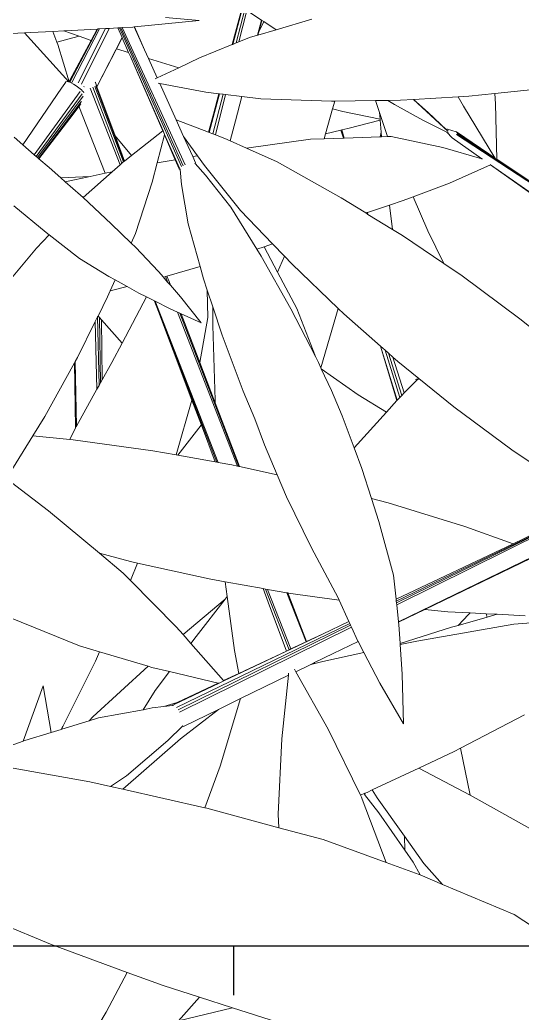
# Model space of a CAD drawing. Header units: millimetres. Extents: x 18 to 174501, y 22 to 24571.
# Drawn here: x 18390.8 to 18471.4, y 22172.2 to 22331.5 of the extents above; entities that cross this region are included whole.
import ezdxf

# ---------------------------------------------------------------- set-up
doc = ezdxf.new("R2010")
doc.units = ezdxf.units.MM
doc.header["$MEASUREMENT"] = 0
doc.layers.add('Edges', color=7, linetype='Continuous', lineweight=18)
doc.layers.add('tampak', color=7, linetype='Continuous')

# ---------------------------------------------------------------- blocks, each defined once
blk = doc.blocks.new('OUTDOOR')
at = {"layer": 'tampak', "transparency": 33554687}
h = blk.add_hatch(dxfattribs=at)
h.set_pattern_fill('CROSS', scale=400)
h.paths.add_polyline_path([(1833117.56, 62258.33), (1829017.56, 62258.33), (1829017.56, 55399.79), (1833117.56, 55399.79)])
blk.add_lwpolyline([(1829016.1, 62258.33), (1833117.56, 62258.33)])
blk = doc.blocks.new('BAMBOOPLAN')
at = {"layer": 'Edges'}
for p, q in [((4.8715, 2.2415), (4.8945, 2.3264)), ((4.8728, 2.2421), (4.8951, 2.326)), ((4.7957, 2.2969), (4.7189, 2.3034)), ((4.9009, 2.3223), (4.8811, 2.2454)), ((4.905, 2.3196), (4.8868, 2.2478)), ((4.905, 2.3196), (4.9388, 2.2976)), ((4.5621, 2.2773), (4.4877, 2.2733)), ((4.4995, 2.1552), (4.5637, 2.2774)), ((4.5039, 2.1545), (4.5676, 2.2776)), ((4.581, 2.2783), (4.5183, 2.1537)), ((4.5893, 2.2788), (4.5259, 2.151)), ((4.5482, 2.2512), (4.5621, 2.2773)), ((4.5637, 2.2774), (4.5621, 2.2773)), ((4.5657, 2.2775), (4.5637, 2.2774)), ((4.5676, 2.2776), (4.5657, 2.2775)), ((4.581, 2.2783), (4.5676, 2.2776)), ((4.5893, 2.2788), (4.581, 2.2783)), ((4.6093, 2.2799), (4.5893, 2.2788)), ((4.613, 2.2801), (4.6093, 2.2799)), ((4.6192, 2.2575), (4.6093, 2.2799)), ((4.616, 2.2803), (4.613, 2.2801)), ((4.613, 2.2801), (4.7557, 1.9618)), ((4.6198, 2.2805), (4.616, 2.2803)), ((4.616, 2.2803), (4.7595, 1.964)), ((4.6438, 2.2818), (4.6198, 2.2805)), ((4.6198, 2.2805), (4.764, 1.9661)), ((4.6472, 2.2821), (4.6438, 2.2818)), ((4.6474, 2.2822), (4.6472, 2.2821)), ((4.6708, 2.2296), (4.6472, 2.2821)), ((4.7957, 2.2969), (4.6474, 2.2822)), ((4.6708, 2.2296), (4.6474, 2.2822)), ((4.9299, 2.2631), (4.9388, 2.2976)), ((4.9327, 2.2706), (4.9397, 2.2971)), ((4.9327, 2.2706), (4.9439, 2.2943)), ((4.9388, 2.2976), (4.9397, 2.2971)), ((4.9397, 2.2971), (4.9439, 2.2943)), ((4.9439, 2.2943), (4.9727, 2.2756)), ((5.0543, 2.2995), (4.9727, 2.2756)), ((4.3957, 2.2686), (4.3329, 2.2654)), ((4.4101, 2.2693), (4.3957, 2.2686)), ((4.4975, 2.1562), (4.3957, 2.2686)), ((4.4605, 2.2719), (4.4101, 2.2693)), ((4.4857, 2.2732), (4.4605, 2.2719)), ((4.4697, 2.2474), (4.4605, 2.2719)), ((4.5174, 2.2602), (4.4697, 2.2474)), ((4.4877, 2.2733), (4.4857, 2.2732)), ((4.4857, 2.2732), (4.5206, 2.2609)), ((4.5206, 2.2609), (4.5174, 2.2602)), ((4.5206, 2.2609), (4.5482, 2.2512)), ((4.5617, 2.1451), (4.6192, 2.2575)), ((4.6066, 2.2316), (4.6196, 2.2567)), ((4.6196, 2.2567), (4.6192, 2.2575)), ((4.6343, 2.2233), (4.6196, 2.2567)), ((4.9113, 2.2577), (4.8868, 2.2478)), ((4.9299, 2.2631), (4.9113, 2.2577)), ((4.9308, 2.2634), (4.9299, 2.2631)), ((4.9727, 2.2756), (4.9308, 2.2634)), ((4.9308, 2.2634), (4.9327, 2.2706)), ((4.4719, 2.2415), (4.4697, 2.2474)), ((4.4976, 2.1564), (4.4719, 2.2415)), ((4.4994, 2.1597), (4.5482, 2.2512)), ((4.5617, 2.1451), (4.6066, 2.2316)), ((4.6066, 2.2316), (4.6343, 2.2233)), ((4.8715, 2.2415), (4.7967, 2.2112)), ((4.8728, 2.2421), (4.8715, 2.2415)), ((4.8811, 2.2454), (4.8728, 2.2421)), ((4.8868, 2.2478), (4.8811, 2.2454)), ((4.6382, 2.2143), (4.6343, 2.2233)), ((4.7125, 2.0436), (4.6382, 2.2143)), ((4.7131, 2.0441), (4.6382, 2.2143)), ((4.6799, 2.2095), (4.6708, 2.2296)), ((4.6799, 2.2095), (4.7492, 2.1886)), ((4.6999, 2.1651), (4.6799, 2.2095)), ((4.7967, 2.2112), (4.7492, 2.1886)), ((4.7492, 2.1886), (4.6999, 2.1651)), ((4.6999, 2.1651), (4.6954, 2.1629)), ((4.4801, 2.1417), (4.3913, 2.0121)), ((4.4801, 2.1417), (4.3916, 2.0119)), ((4.4876, 2.1527), (4.4801, 2.1417)), ((4.4876, 2.1527), (4.4905, 2.1565)), ((4.4931, 2.157), (4.4905, 2.1565)), ((4.4971, 2.1561), (4.4931, 2.157)), ((4.4974, 2.156), (4.4971, 2.1561)), ((4.4974, 2.156), (4.4975, 2.1562)), ((4.4995, 2.1552), (4.4974, 2.156)), ((4.4975, 2.1562), (4.4976, 2.1564)), ((4.4976, 2.1564), (4.4994, 2.1597)), ((4.5022, 2.1541), (4.4995, 2.1552)), ((4.508, 2.151), (4.5022, 2.1541)), ((4.5141, 2.147), (4.508, 2.151)), ((4.5202, 2.1425), (4.5141, 2.147)), ((4.5258, 2.1376), (4.5202, 2.1425)), ((4.532, 2.1453), (4.5318, 2.1451)), ((4.532, 2.1454), (4.532, 2.1453)), ((4.6145, 1.9661), (4.5461, 2.1416)), ((4.6189, 1.9699), (4.5518, 2.1437)), ((4.6222, 1.9728), (4.5564, 2.1454)), ((4.5577, 2.1552), (4.558, 2.155)), ((4.5608, 2.1476), (4.558, 2.155)), ((4.5594, 2.1468), (4.6239, 1.9741)), ((4.5608, 2.1476), (4.5617, 2.1451)), ((4.5617, 2.1451), (4.6033, 2.0322)), ((4.7057, 2.1522), (4.7021, 2.1529)), ((4.7431, 2.0692), (4.7057, 2.1522)), ((4.8113, 2.1328), (4.7057, 2.1522)), ((4.418, 1.989), (4.5229, 2.1338)), ((4.4221, 1.9854), (4.5276, 2.129)), ((4.4255, 1.9825), (4.5302, 2.1234)), ((4.5284, 2.1349), (4.5258, 2.1376)), ((4.5305, 2.1329), (4.5284, 2.1349)), ((4.5317, 2.1313), (4.5305, 2.1329)), ((4.8411, 2.129), (4.8113, 2.1328)), ((4.8192, 2.0401), (4.8427, 2.1288)), ((4.8509, 2.1278), (4.8275, 2.0369)), ((4.8285, 2.0824), (4.8411, 2.129)), ((4.8564, 2.1271), (4.8331, 2.0348)), ((4.8427, 2.1288), (4.8411, 2.129)), ((4.8509, 2.1278), (4.8427, 2.1288)), ((4.8564, 2.1271), (4.8509, 2.1278)), ((4.8936, 2.1224), (4.8564, 2.1271)), ((4.8793, 2.0667), (4.8939, 2.1224)), ((4.8793, 2.0667), (4.8936, 2.1224)), ((4.8939, 2.1224), (4.8936, 2.1224)), ((4.9374, 2.1169), (4.8939, 2.1224)), ((5.3901, 2.1216), (5.2877, 2.1157)), ((5.4145, 2.123), (5.3901, 2.1216)), ((5.3901, 2.1216), (5.4019, 2.1002)), ((5.4737, 2.1292), (5.4145, 2.123)), ((5.5625, 2.1384), (5.4737, 2.1292)), ((5.4737, 2.1292), (5.4756, 2.1054)), ((4.4278, 1.9805), (4.5254, 2.1104)), ((4.5206, 2.1008), (4.4991, 2.0725)), ((4.5203, 2.1003), (4.4991, 2.0725)), ((4.5207, 2.1008), (4.5203, 2.1003)), ((4.5203, 2.1003), (4.5803, 1.9467)), ((4.5206, 2.1008), (4.5209, 2.1012)), ((4.5207, 2.1008), (4.5206, 2.1008)), ((4.5235, 2.1021), (4.5207, 2.1008)), ((4.521, 2.1012), (4.5209, 2.1012)), ((4.521, 2.1012), (4.5213, 2.1016)), ((4.5221, 2.1029), (4.5213, 2.1016)), ((4.522, 2.1026), (4.5213, 2.1016)), ((4.5239, 2.1052), (4.5228, 2.1037)), ((4.5245, 2.1059), (4.5239, 2.1052)), ((4.5254, 2.1104), (4.5258, 2.111)), ((5.0995, 2.1121), (4.9374, 2.1169)), ((5.107, 2.1122), (5.0995, 2.1121)), ((5.1019, 2.0941), (5.107, 2.1122)), ((5.2003, 2.1133), (5.107, 2.1122)), ((5.2286, 2.1137), (5.2003, 2.1133)), ((5.2003, 2.1133), (5.2096, 2.0857)), ((5.2573, 2.114), (5.2286, 2.1137)), ((5.2286, 2.1137), (5.2441, 2.1039)), ((5.2441, 2.1039), (5.3091, 2.0685)), ((5.2871, 2.1157), (5.2573, 2.114)), ((5.2871, 2.1157), (5.3661, 2.0433)), ((5.2877, 2.1157), (5.2871, 2.1157)), ((5.2877, 2.1157), (5.3213, 2.0859)), ((5.4019, 2.1002), (5.4736, 1.9821)), ((5.4756, 2.1054), (5.4784, 1.9789)), ((4.4991, 2.0725), (4.4286, 1.9797)), ((4.8171, 2.0409), (4.8285, 2.0824)), ((4.8173, 2.0408), (4.8285, 2.0824)), ((5.0858, 2.037), (5.1019, 2.0941)), ((5.1019, 2.0941), (5.1255, 2.0882)), ((5.1255, 2.0882), (5.2108, 2.0703)), ((5.2096, 2.0857), (5.228, 2.0307)), ((5.2108, 2.0703), (5.2096, 2.0857)), ((5.3213, 2.0859), (5.3633, 2.0462)), ((4.7603, 2.031), (4.7431, 2.0692)), ((4.8171, 2.0409), (4.7431, 2.0692)), ((4.8674, 2.0208), (4.8793, 2.0667)), ((5.137, 2.0496), (5.123, 2.0461)), ((5.211, 2.0686), (5.137, 2.0496)), ((5.211, 2.0686), (5.2108, 2.0703)), ((5.2132, 2.0408), (5.211, 2.0686)), ((5.3091, 2.0685), (5.3635, 2.041)), ((4.3913, 2.0121), (4.3715, 2.0293)), ((4.641, 1.9875), (4.6033, 2.0322)), ((4.6033, 2.0322), (4.6245, 1.9746)), ((4.641, 1.9875), (4.7125, 2.0436)), ((4.6998, 1.9704), (4.7165, 2.0344)), ((4.7125, 2.0436), (4.7131, 2.0441)), ((4.7168, 2.0356), (4.7131, 2.0441)), ((4.7165, 2.0344), (4.7168, 2.0356)), ((4.7412, 1.9777), (4.7165, 2.0344)), ((4.7509, 1.958), (4.7168, 2.0356)), ((4.7921, 1.9866), (4.7603, 2.031)), ((4.7812, 1.9847), (4.7603, 2.031)), ((4.8173, 2.0408), (4.8171, 2.0409)), ((4.8192, 2.0401), (4.8173, 2.0408)), ((4.8275, 2.0369), (4.8192, 2.0401)), ((4.8331, 2.0348), (4.8275, 2.0369)), ((4.8549, 2.0264), (4.8331, 2.0348)), ((5.0825, 2.0255), (5.0858, 2.037)), ((5.0825, 2.0255), (5.127, 2.0271)), ((5.1211, 2.0457), (5.0858, 2.037)), ((5.123, 2.0461), (5.1211, 2.0457)), ((5.127, 2.0271), (5.1211, 2.0457)), ((5.1288, 2.0272), (5.123, 2.0461)), ((5.127, 2.0271), (5.1288, 2.0272)), ((5.1288, 2.0272), (5.2111, 2.0301)), ((5.2111, 2.0301), (5.2132, 2.0408)), ((5.2111, 2.0301), (5.2141, 2.0302)), ((5.2141, 2.0302), (5.2132, 2.0408)), ((5.2141, 2.0302), (5.228, 2.0307)), ((5.228, 2.0307), (5.236, 2.0309)), ((5.236, 2.0309), (5.3547, 2.0057)), ((5.3636, 2.0466), (5.3633, 2.0462)), ((5.3633, 2.0462), (5.3669, 2.0428)), ((5.3761, 2.0278), (5.3635, 2.041)), ((5.3635, 2.041), (5.3649, 2.0402)), ((5.3641, 2.0471), (5.3636, 2.0466)), ((5.3646, 2.0475), (5.3641, 2.0471)), ((5.3651, 2.0477), (5.3646, 2.0475)), ((5.3655, 2.0478), (5.3651, 2.0477)), ((5.3855, 2.0417), (5.3655, 2.0478)), ((5.366, 2.0397), (5.3668, 2.0393)), ((5.3756, 2.0287), (5.3757, 2.0286)), ((5.3761, 2.0278), (5.4442, 1.98)), ((5.3863, 2.0412), (5.3855, 2.0417)), ((5.8166, 1.7529), (5.3861, 2.0355)), ((5.3863, 2.0412), (5.4603, 1.9911)), ((5.7388, 1.8044), (5.3867, 2.0373)), ((5.3868, 2.0403), (5.4603, 1.9911)), ((4.3916, 2.0119), (4.3913, 2.0121)), ((4.418, 1.989), (4.3916, 2.0119)), ((4.8674, 2.0208), (4.8549, 2.0264)), ((4.9044, 2.0043), (4.8674, 2.0208)), ((4.9044, 2.0043), (5.0509, 2.0244)), ((4.9746, 1.9729), (4.9044, 2.0043)), ((5.0509, 2.0244), (5.0825, 2.0255)), ((5.3547, 2.0057), (5.4442, 1.98)), ((4.4221, 1.9854), (4.418, 1.989)), ((4.4255, 1.9825), (4.4221, 1.9854)), ((4.4278, 1.9805), (4.4255, 1.9825)), ((4.6245, 1.9746), (4.641, 1.9875)), ((4.7812, 1.9847), (4.7921, 1.9866)), ((4.7876, 1.9705), (4.7812, 1.9847)), ((4.8082, 1.9641), (4.7921, 1.9866)), ((5.4603, 1.9911), (5.4736, 1.9821)), ((5.4736, 1.9821), (5.4761, 1.9805)), ((4.4286, 1.9797), (4.4278, 1.9805)), ((4.4518, 1.9596), (4.4286, 1.9797)), ((4.4785, 1.9362), (4.4518, 1.9596)), ((4.5967, 1.9502), (4.6145, 1.9661)), ((4.6145, 1.9661), (4.6189, 1.9699)), ((4.6189, 1.9699), (4.6212, 1.972)), ((4.6212, 1.972), (4.6222, 1.9728)), ((4.6222, 1.9728), (4.6239, 1.9741)), ((4.6239, 1.9741), (4.6245, 1.9746)), ((4.6882, 1.9261), (4.6998, 1.9704)), ((4.6998, 1.9704), (4.7412, 1.9777)), ((4.7503, 1.9566), (4.7412, 1.9777)), ((4.787, 1.969), (4.7861, 1.97)), ((4.7876, 1.9705), (4.787, 1.969)), ((4.8104, 1.9426), (4.787, 1.969)), ((4.8908, 1.8611), (4.8082, 1.9641)), ((5.1216, 1.8902), (4.9746, 1.9729)), ((5.3702, 1.9239), (5.4639, 1.966)), ((5.4442, 1.98), (5.4459, 1.9795)), ((5.4639, 1.966), (5.464, 1.9661)), ((5.4639, 1.966), (5.6804, 1.8123)), ((5.464, 1.9661), (5.4648, 1.9664)), ((5.464, 1.9661), (6.2333, 1.426)), ((5.4784, 1.9789), (5.4784, 1.9787)), ((5.4784, 1.9789), (5.6671, 1.8524)), ((4.4785, 1.9362), (4.5463, 1.9394)), ((4.4889, 1.9271), (4.4785, 1.9362)), ((4.4889, 1.9271), (4.5463, 1.9394)), ((4.5298, 1.8908), (4.5967, 1.9502)), ((4.5463, 1.9394), (4.5803, 1.9467)), ((4.5803, 1.9467), (4.5967, 1.9502)), ((4.7503, 1.9566), (4.751, 1.9557)), ((4.751, 1.9557), (4.7524, 1.9552)), ((4.7524, 1.9552), (4.7523, 1.9566)), ((4.7558, 1.9212), (4.7524, 1.9552)), ((4.8684, 1.869), (4.8104, 1.9426)), ((4.5241, 1.8962), (4.4889, 1.9271)), ((4.6498, 1.8082), (4.6882, 1.9261)), ((4.7705, 1.8306), (4.7558, 1.9212)), ((5.2863, 1.8926), (5.3702, 1.9239)), ((4.5298, 1.8908), (4.5241, 1.8962)), ((4.5939, 1.8305), (4.5298, 1.8908)), ((5.1778, 1.8556), (5.1216, 1.8902)), ((5.2638, 1.8842), (5.2863, 1.8926)), ((5.2863, 1.8926), (5.3203, 1.8143)), ((4.4454, 1.8105), (4.3712, 1.8721)), ((4.9284, 1.7726), (4.8684, 1.869)), ((5.1817, 1.8569), (5.2323, 1.8737)), ((5.2323, 1.8737), (5.2638, 1.8842)), ((5.2393, 1.8177), (5.2323, 1.8737)), ((4.9644, 1.7846), (4.8908, 1.8611)), ((5.1778, 1.8556), (5.1807, 1.8566)), ((5.1817, 1.8532), (5.1778, 1.8556)), ((5.1807, 1.8566), (5.1817, 1.8569)), ((5.1817, 1.8532), (5.1807, 1.8566)), ((5.1831, 1.8523), (5.1817, 1.8569)), ((5.1831, 1.8523), (5.1817, 1.8532)), ((5.2393, 1.8177), (5.1831, 1.8523)), ((4.6401, 1.7862), (4.5939, 1.8305)), ((4.7981, 1.7331), (4.7705, 1.8306)), ((4.4233, 1.7747), (4.4517, 1.8056)), ((4.4517, 1.8056), (4.4454, 1.8105)), ((4.5217, 1.7514), (4.4517, 1.8056)), ((4.6401, 1.7862), (4.6498, 1.8082)), ((5.2619, 1.8038), (5.2393, 1.8177)), ((5.3567, 1.7398), (5.2619, 1.8038)), ((5.3203, 1.8143), (5.3567, 1.7398)), ((4.6497, 1.7769), (4.6401, 1.7862)), ((4.7028, 1.7212), (4.6497, 1.7769)), ((4.9284, 1.7726), (4.945, 1.7782)), ((4.945, 1.7782), (4.9644, 1.7846)), ((4.9758, 1.7198), (4.945, 1.7782)), ((4.9913, 1.7566), (4.9644, 1.7846)), ((4.3247, 1.6572), (4.4233, 1.7747)), ((4.9384, 1.7565), (4.9284, 1.7726)), ((5.0063, 1.6358), (4.9384, 1.7565)), ((4.9758, 1.7198), (4.9913, 1.7566)), ((5.0084, 1.7389), (4.9913, 1.7566)), ((4.5889, 1.7102), (4.5217, 1.7514)), ((4.7222, 1.7109), (4.7981, 1.7331)), ((4.8061, 1.7045), (4.7981, 1.7331)), ((5.1148, 1.6367), (5.0084, 1.7389)), ((5.3987, 1.7114), (5.3567, 1.7398)), ((4.6031, 1.7023), (4.5889, 1.7102)), ((4.7139, 1.7084), (4.7028, 1.7212)), ((4.7139, 1.7084), (4.7148, 1.7087)), ((4.7158, 1.7062), (4.7139, 1.7084)), ((4.7148, 1.7087), (4.7191, 1.71)), ((4.7158, 1.7062), (4.7148, 1.7087)), ((4.7191, 1.71), (4.7221, 1.7108)), ((4.7244, 1.6964), (4.7191, 1.71)), ((4.7221, 1.7108), (4.7222, 1.7109)), ((4.7269, 1.6981), (4.7221, 1.7108)), ((4.7222, 1.7109), (4.7269, 1.6981)), ((5.0197, 1.6365), (4.9758, 1.7198)), ((5.5315, 1.613), (5.3987, 1.7114)), ((4.5919, 1.6769), (4.6031, 1.7023)), ((4.5919, 1.6769), (4.631, 1.6868)), ((4.631, 1.6868), (4.6031, 1.7023)), ((4.6578, 1.6719), (4.631, 1.6868)), ((4.7244, 1.6964), (4.7158, 1.7062)), ((4.7301, 1.6899), (4.7244, 1.6964)), ((4.7301, 1.6899), (4.7269, 1.6981)), ((4.7531, 1.6635), (4.7301, 1.6899)), ((4.8146, 1.6788), (4.8061, 1.7045)), ((4.5641, 1.6193), (4.5858, 1.6632)), ((4.5858, 1.6632), (4.5919, 1.6769)), ((4.6753, 1.6631), (4.6193, 1.5572)), ((4.6753, 1.6631), (4.6578, 1.6719)), ((4.6936, 1.6539), (4.6753, 1.6631)), ((4.8003, 1.604), (4.7531, 1.6635)), ((4.8159, 1.6158), (4.8146, 1.6788)), ((4.8273, 1.6405), (4.8146, 1.6788)), ((4.7795, 1.4263), (4.6936, 1.6539)), ((4.6939, 1.6537), (4.6936, 1.6539)), ((4.6939, 1.6537), (4.8364, 1.2842)), ((4.6949, 1.6532), (4.6939, 1.6537)), ((4.6949, 1.6532), (4.8393, 1.2837)), ((4.7283, 1.6364), (4.6949, 1.6532)), ((4.8274, 1.5978), (4.8273, 1.6405)), ((4.8489, 1.5752), (4.8273, 1.6405)), ((4.5577, 1.6064), (4.5631, 1.6173)), ((4.5631, 1.6173), (4.5641, 1.6193)), ((4.5664, 1.4601), (4.5631, 1.6173)), ((4.5672, 1.6159), (4.5641, 1.6193)), ((4.7462, 1.6284), (4.7283, 1.6364)), ((4.8839, 1.2752), (4.7462, 1.6284)), ((4.7515, 1.626), (4.7462, 1.6284)), ((4.8872, 1.2744), (4.7515, 1.626)), ((4.755, 1.6244), (4.7515, 1.626)), ((4.8003, 1.604), (4.755, 1.6244)), ((4.7976, 1.5127), (4.755, 1.6244)), ((5.0624, 1.5264), (5.0063, 1.6358)), ((5.0624, 1.5264), (5.0197, 1.6365)), ((5.0751, 1.5008), (5.1148, 1.6367)), ((5.1275, 1.6244), (5.1148, 1.6367)), ((5.2119, 1.55), (5.1275, 1.6244)), ((4.5171, 1.5242), (4.5577, 1.6064)), ((4.5616, 1.4516), (4.5577, 1.6064)), ((4.5696, 1.4659), (4.5672, 1.6159)), ((4.5722, 1.6103), (4.5672, 1.6159)), ((4.5722, 1.6103), (4.5734, 1.4727)), ((4.6193, 1.5572), (4.5722, 1.6103)), ((4.7976, 1.5127), (4.8159, 1.6158)), ((4.8326, 1.4267), (4.8274, 1.5978)), ((5.6601, 1.509), (5.5315, 1.613)), ((4.8969, 1.4472), (4.8489, 1.5752)), ((4.5956, 1.5126), (4.6193, 1.5572)), ((5.2493, 1.4256), (5.2119, 1.55)), ((5.212, 1.5499), (5.2119, 1.55)), ((5.2498, 1.4261), (5.212, 1.5499)), ((5.2221, 1.541), (5.212, 1.5499)), ((5.0695, 1.5126), (5.0624, 1.5264)), ((5.2221, 1.541), (5.256, 1.4327)), ((5.23, 1.534), (5.2221, 1.541)), ((5.23, 1.534), (5.2607, 1.4374)), ((5.2399, 1.5253), (5.23, 1.534)), ((4.4418, 1.3887), (4.5102, 1.5118)), ((4.5102, 1.5118), (4.5118, 1.5147)), ((4.5102, 1.5118), (4.5123, 1.3627)), ((4.5118, 1.5147), (4.5171, 1.5242)), ((4.5118, 1.5147), (4.5144, 1.3669)), ((4.5734, 1.4727), (4.5956, 1.5126)), ((4.8313, 1.4244), (4.7976, 1.5127)), ((5.075, 1.5007), (5.0695, 1.5126)), ((5.2399, 1.5253), (5.2664, 1.4432)), ((5.2516, 1.515), (5.2399, 1.5253)), ((5.2993, 1.4764), (5.2516, 1.515)), ((5.075, 1.5007), (5.0751, 1.5008)), ((5.076, 1.4985), (5.075, 1.5007)), ((5.076, 1.4985), (5.1609, 1.439)), ((5.0993, 1.4483), (5.076, 1.4985)), ((4.5616, 1.4516), (4.5664, 1.4601)), ((4.5664, 1.4601), (4.5696, 1.4659)), ((4.5696, 1.4659), (4.5734, 1.4727)), ((5.2664, 1.4432), (5.2937, 1.4707)), ((5.2993, 1.4764), (5.2921, 1.4741)), ((5.2937, 1.4707), (5.2993, 1.4764)), ((5.3802, 1.4109), (5.2993, 1.4764)), ((4.5144, 1.3669), (4.5616, 1.4516)), ((4.9234, 1.384), (4.8969, 1.4472)), ((5.1239, 1.3903), (5.0993, 1.4483)), ((5.1609, 1.439), (5.2255, 1.3991)), ((5.256, 1.4327), (5.2607, 1.4374)), ((5.2607, 1.4374), (5.2664, 1.4432)), ((4.743, 1.3009), (4.7795, 1.4263)), ((4.8011, 1.3692), (4.7795, 1.4263)), ((4.8313, 1.4244), (4.8326, 1.4267)), ((4.8328, 1.4205), (4.8313, 1.4244)), ((4.8328, 1.4205), (4.8326, 1.4267)), ((4.8886, 1.2741), (4.8328, 1.4205)), ((5.2255, 1.3991), (5.2493, 1.4256)), ((5.2493, 1.4256), (5.2498, 1.4261)), ((5.2498, 1.4261), (5.2528, 1.4295)), ((5.2528, 1.4295), (5.256, 1.4327)), ((5.1515, 1.3168), (5.1239, 1.3903)), ((5.1515, 1.3168), (5.2255, 1.3991)), ((5.5131, 1.3126), (5.3802, 1.4109)), ((4.4144, 1.3446), (4.4418, 1.3887)), ((4.5139, 1.366), (4.5144, 1.3669)), ((4.747, 1.3002), (4.8009, 1.3688)), ((4.8009, 1.3688), (4.8011, 1.3692)), ((4.8329, 1.2848), (4.8011, 1.3692)), ((4.9461, 1.3237), (4.9234, 1.384)), ((4.3602, 1.257), (4.4144, 1.3446)), ((4.4144, 1.3446), (4.4991, 1.3364)), ((4.4991, 1.3364), (4.5123, 1.3627)), ((4.5123, 1.3627), (4.5139, 1.366)), ((4.4991, 1.3364), (4.5072, 1.3356)), ((4.5072, 1.3356), (4.6897, 1.3105)), ((4.9752, 1.255), (4.9461, 1.3237)), ((4.6897, 1.3105), (4.743, 1.3009)), ((4.743, 1.3009), (4.747, 1.3002)), ((4.747, 1.3002), (4.8329, 1.2848)), ((5.1692, 1.2697), (5.1515, 1.3168)), ((5.6439, 1.2241), (5.5131, 1.3126)), ((4.8329, 1.2848), (4.8364, 1.2842)), ((4.8364, 1.2842), (4.8393, 1.2837)), ((4.8393, 1.2837), (4.8712, 1.278)), ((4.8712, 1.278), (4.8839, 1.2752)), ((4.8839, 1.2752), (4.8872, 1.2744)), ((4.8872, 1.2744), (4.8886, 1.2741)), ((4.8886, 1.2741), (4.9752, 1.255)), ((4.9964, 1.2049), (4.9752, 1.255)), ((5.191, 1.2012), (5.1692, 1.2697)), ((4.353, 1.2475), (4.4506, 1.1727)), ((5.0532, 1.0879), (4.9964, 1.2049)), ((5.191, 1.2012), (5.2293, 1.1911)), ((5.2079, 1.1479), (5.191, 1.2012)), ((5.2293, 1.1911), (5.4051, 1.137)), ((5.7045, 1.1864), (5.248, 0.9657)), ((5.7055, 1.1858), (5.2484, 0.9621)), ((5.7079, 1.1843), (5.249, 0.9572)), ((4.4506, 1.1727), (4.5674, 1.0754)), ((5.2413, 1.0249), (5.2079, 1.1479)), ((5.2533, 0.9185), (5.7487, 1.1593)), ((5.4051, 1.137), (5.5156, 1.0973)), ((5.5156, 1.0973), (5.5667, 1.1215)), ((5.2475, 0.9701), (5.5156, 1.0973)), ((4.5674, 1.0754), (4.6389, 1.0565)), ((4.5674, 1.0754), (4.6217, 1.0302)), ((5.1146, 0.9733), (5.0532, 1.0879)), ((5.3131, 0.9465), (5.5782, 1.074)), ((4.6388, 1.0128), (4.6546, 1.0531)), ((4.6389, 1.0565), (4.6546, 1.0531)), ((4.6546, 1.0531), (4.8189, 1.0167)), ((4.6217, 1.0302), (4.6388, 1.0128)), ((5.2475, 0.9701), (5.2413, 1.0249)), ((4.6388, 1.0128), (4.7436, 0.9067)), ((4.8189, 1.0167), (4.8558, 1.0101)), ((4.8604, 0.9761), (4.8558, 1.0101)), ((4.8558, 1.0101), (4.9425, 0.9945)), ((4.9542, 0.9637), (4.9425, 0.9945)), ((4.9425, 0.9945), (4.9484, 0.9935)), ((4.9484, 0.9935), (5.0022, 0.854)), ((4.9484, 0.9935), (4.953, 0.9927)), ((4.953, 0.9927), (5.0064, 0.856)), ((4.953, 0.9927), (4.9971, 0.9848)), ((5.041, 0.8722), (4.9971, 0.9848)), ((4.9971, 0.9848), (4.999, 0.9844)), ((5.0013, 0.9784), (4.999, 0.9844)), ((4.999, 0.9844), (4.9991, 0.9844)), ((5.0013, 0.9784), (4.9991, 0.9844)), ((4.9991, 0.9844), (5.0004, 0.9842)), ((5.0004, 0.9842), (5.117, 0.9681)), ((4.7592, 0.889), (4.8555, 0.9699)), ((4.7894, 0.8849), (4.8555, 0.9699)), ((4.8555, 0.9699), (4.8604, 0.9761)), ((4.8771, 0.8528), (4.8604, 0.9761)), ((4.9961, 0.8512), (4.9542, 0.9637)), ((4.9966, 0.8514), (4.9542, 0.9637)), ((5.0421, 0.8728), (5.0013, 0.9784)), ((5.117, 0.9681), (5.1146, 0.9733)), ((5.1395, 0.9188), (5.117, 0.9681)), ((5.248, 0.9657), (5.2475, 0.9701)), ((5.2484, 0.9621), (5.248, 0.9657)), ((5.249, 0.9572), (5.2484, 0.9621)), ((5.2533, 0.9185), (5.249, 0.9572)), ((4.3238, 0.9435), (4.5215, 0.8632)), ((5.2534, 0.9178), (5.3131, 0.9465)), ((5.3131, 0.9465), (5.366, 0.9414)), ((5.366, 0.9414), (5.4173, 0.9388)), ((5.3898, 0.9101), (5.4139, 0.9347)), ((5.4139, 0.9347), (5.4173, 0.9388)), ((5.4173, 0.9388), (5.4539, 0.9369)), ((5.4567, 0.9292), (5.4539, 0.9369)), ((5.4539, 0.9369), (5.4794, 0.9356)), ((5.4794, 0.9356), (5.4567, 0.9292)), ((5.4794, 0.9356), (5.5431, 0.9324)), ((5.1416, 0.9142), (4.7443, 0.7221)), ((5.0787, 0.8899), (5.1395, 0.9188)), ((5.1416, 0.9142), (5.1395, 0.9188)), ((5.1433, 0.9106), (5.1416, 0.9142)), ((5.2534, 0.9178), (5.2533, 0.9185)), ((5.254, 0.9122), (5.2534, 0.9178)), ((5.257, 0.8684), (5.254, 0.9122)), ((5.295, 0.8742), (5.5177, 0.9128)), ((5.4567, 0.9292), (5.3898, 0.9101)), ((5.5177, 0.9128), (5.6933, 0.926)), ((4.7436, 0.9067), (4.7592, 0.889)), ((5.1433, 0.9106), (4.7477, 0.7169)), ((5.1454, 0.906), (4.7511, 0.7108)), ((4.7592, 0.889), (4.7771, 0.8687)), ((4.8528, 0.7827), (5.0787, 0.8899)), ((5.0421, 0.8728), (5.0787, 0.8899)), ((5.1454, 0.906), (5.1433, 0.9106)), ((5.1601, 0.8738), (5.1454, 0.906)), ((5.3746, 0.9058), (5.257, 0.8684)), ((5.3898, 0.9101), (5.3746, 0.9058)), ((4.7771, 0.8687), (4.7894, 0.8849)), ((4.7771, 0.8687), (4.8521, 0.7835)), ((5.0064, 0.856), (5.041, 0.8722)), ((5.041, 0.8722), (5.0421, 0.8728)), ((5.1033, 0.8456), (5.1603, 0.8733)), ((5.1033, 0.8456), (5.1605, 0.8731)), ((5.1603, 0.8733), (5.1601, 0.8738)), ((5.1605, 0.8731), (5.1603, 0.8733)), ((5.1735, 0.8479), (5.1605, 0.8731)), ((5.2572, 0.866), (5.257, 0.8684)), ((5.2572, 0.866), (5.295, 0.8742)), ((5.2618, 0.7985), (5.2572, 0.866)), ((4.5215, 0.8632), (4.5676, 0.8494)), ((4.5581, 0.8281), (4.5676, 0.8494)), ((4.5676, 0.8494), (4.6788, 0.8163)), ((4.8873, 0.8), (4.8771, 0.8528)), ((4.8873, 0.8), (4.9961, 0.8512)), ((4.9961, 0.8512), (4.9966, 0.8514)), ((4.9966, 0.8514), (5.0022, 0.854)), ((5.0022, 0.854), (5.0064, 0.856)), ((5.0606, 0.8248), (5.1033, 0.8456)), ((5.0795, 0.8276), (5.1735, 0.8479)), ((5.2102, 0.7773), (5.1735, 0.8479)), ((4.4832, 0.6784), (4.5581, 0.8281)), ((5.0177, 0.804), (5.0508, 0.82)), ((5.0508, 0.82), (5.0596, 0.8243)), ((5.0508, 0.82), (5.0603, 0.8226)), ((5.0596, 0.8243), (5.0606, 0.8248)), ((5.0603, 0.8226), (5.0596, 0.8243)), ((5.0603, 0.8226), (5.0614, 0.8228)), ((5.0614, 0.8228), (5.0606, 0.8248)), ((5.0614, 0.8228), (5.0795, 0.8276)), ((4.5523, 0.7003), (4.6788, 0.8163)), ((4.6788, 0.8163), (4.6878, 0.8137)), ((4.6878, 0.8137), (4.7282, 0.8041)), ((4.6951, 0.7606), (4.7282, 0.8041)), ((4.7282, 0.8041), (4.8399, 0.7778)), ((4.8521, 0.7835), (4.8873, 0.8)), ((5.0006, 0.7957), (5.0012, 0.8007)), ((5.0177, 0.804), (5.0143, 0.8101)), ((5.0918, 0.6725), (5.0177, 0.804)), ((5.2647, 0.6841), (5.2618, 0.7985)), ((4.7386, 0.7285), (4.8415, 0.7774)), ((4.7458, 0.7336), (4.8399, 0.7778)), ((4.8399, 0.7778), (4.8415, 0.7774)), ((4.8415, 0.7774), (4.8528, 0.7827)), ((4.8521, 0.7835), (4.8528, 0.7827)), ((4.8906, 0.7422), (5.0006, 0.7957)), ((4.9855, 0.6504), (5.0006, 0.7957)), ((5.2647, 0.6841), (5.2102, 0.7773)), ((4.4386, 0.7713), (4.3926, 0.6448)), ((4.4386, 0.7713), (4.457, 0.6648)), ((4.6673, 0.7169), (4.6951, 0.7606)), ((4.7152, 0.724), (4.7458, 0.7336)), ((4.7366, 0.7293), (4.7354, 0.7283)), ((4.7366, 0.7293), (4.7458, 0.7336)), ((4.84, 0.7176), (4.8906, 0.7422)), ((4.844, 0.5877), (4.8906, 0.7422)), ((4.5655, 0.6982), (4.6673, 0.7169)), ((4.6673, 0.7169), (4.6885, 0.7208)), ((4.6885, 0.7208), (4.7152, 0.724)), ((4.7152, 0.724), (4.7348, 0.7264)), ((4.7354, 0.7283), (4.7348, 0.7264)), ((4.7348, 0.7264), (4.7368, 0.7266)), ((4.7532, 0.6501), (4.84, 0.7176)), ((4.7598, 0.6786), (4.84, 0.7176)), ((4.481, 0.6722), (4.5435, 0.6915)), ((4.5435, 0.6915), (4.5523, 0.7003)), ((4.5435, 0.6915), (4.5655, 0.6982)), ((5.3953, 0.6286), (5.5416, 0.7049)), ((4.396, 0.646), (4.457, 0.6648)), ((4.457, 0.6648), (4.4795, 0.6717)), ((4.4795, 0.6717), (4.4818, 0.6758)), ((4.4795, 0.6717), (4.481, 0.6722)), ((4.481, 0.6722), (4.4818, 0.6758)), ((4.4818, 0.6758), (4.4832, 0.6784)), ((4.7239, 0.6466), (4.7576, 0.6794)), ((4.7576, 0.6794), (4.7589, 0.6806)), ((4.7598, 0.6786), (4.7576, 0.6794)), ((5.1661, 0.521), (5.0918, 0.6725)), ((4.2689, 0.6004), (4.3926, 0.6448)), ((4.3926, 0.6448), (4.396, 0.646)), ((4.6209, 0.5345), (4.7532, 0.6501)), ((4.6291, 0.5651), (4.7239, 0.6466)), ((4.9775, 0.4771), (4.9855, 0.6504)), ((5.2993, 0.5828), (5.3806, 0.621)), ((5.3806, 0.621), (5.3953, 0.6286)), ((5.4171, 0.5206), (5.3953, 0.6286)), ((4.5452, 0.5515), (4.2752, 0.5996)), ((4.8091, 0.4922), (4.844, 0.5877)), ((5.1929, 0.5328), (5.2993, 0.5828)), ((5.4171, 0.5206), (5.2993, 0.5828)), ((4.593, 0.5408), (4.5452, 0.5515)), ((4.593, 0.5408), (4.6291, 0.5651)), ((4.6209, 0.5345), (4.593, 0.5408)), ((4.8091, 0.4922), (4.6209, 0.5345)), ((5.1661, 0.521), (5.1762, 0.5252)), ((5.1764, 0.5249), (5.1753, 0.5227)), ((5.1762, 0.5252), (5.1811, 0.5272)), ((5.1764, 0.5249), (5.1762, 0.5252)), ((5.1811, 0.5272), (5.1929, 0.5328)), ((5.2043, 0.5147), (5.1929, 0.5328)), ((5.1682, 0.5167), (5.1661, 0.521)), ((5.1699, 0.5121), (5.1682, 0.5167)), ((5.2246, 0.3665), (5.1699, 0.5121)), ((5.1753, 0.5227), (5.1752, 0.5228)), ((5.2083, 0.4803), (5.1753, 0.5227)), ((5.2667, 0.4268), (5.2043, 0.5147)), ((5.4377, 0.5098), (5.4171, 0.5206)), ((5.6201, 0.4074), (5.4377, 0.5098)), ((4.8138, 0.4912), (4.8091, 0.4922)), ((4.979, 0.4463), (4.8138, 0.4912)), ((5.2676, 0.3951), (5.2083, 0.4803)), ((4.979, 0.4463), (4.9775, 0.4771)), ((5.0801, 0.4189), (4.979, 0.4463)), ((5.2246, 0.3665), (5.0801, 0.4189)), ((5.2676, 0.3951), (5.2667, 0.4268)), ((5.311, 0.3645), (5.2667, 0.4268)), ((5.2867, 0.3675), (5.2676, 0.3951)), ((5.3008, 0.3389), (5.2246, 0.3665)), ((5.3026, 0.3381), (5.2867, 0.3675)), ((5.3543, 0.3163), (5.311, 0.3645)), ((5.3026, 0.3381), (5.3008, 0.3389)), ((5.3543, 0.3163), (5.3026, 0.3381)), ((5.5179, 0.2474), (5.3543, 0.3163)), ((5.6627, 0.1516), (5.5179, 0.2474)), ((4.4548, 0.1792), (4.3413, 0.2266)), ((4.6307, 0.1146), (4.4548, 0.1792)), ((4.5825, 0.0238), (4.6307, 0.1146)), ((4.7134, 0.0843), (4.6307, 0.1146)), ((4.7964, 0.0578), (4.7134, 0.0843)), ((4.7485, 0.0033), (4.7964, 0.0578)), ((4.8722, 0.0337), (4.7964, 0.0578)), ((4.5307, -0.064), (4.5825, 0.0238)), ((4.8722, 0.0337), (4.7485, 0.0033)), ((4.9755, 0.0008), (4.8722, 0.0337))]:
    blk.add_line(p, q, dxfattribs=at)

msp = doc.modelspace()

# ---------------------------------------------------------------- block references
at = {"xscale": 69.97983938875464, "yscale": 69.97983938875464, "zscale": 69.97983938875464}
msp.add_blockref('BAMBOOPLAN', (18083.91, 22170.71), dxfattribs=at)
msp.add_blockref('OUTDOOR', (-1811290.76, -40075.32))

doc.saveas('drawing.dxf')
